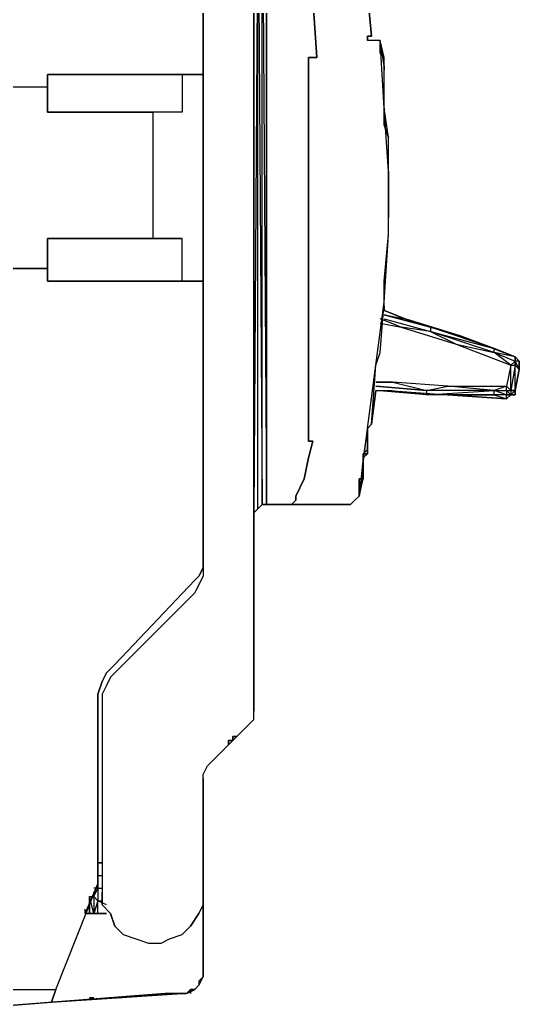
# Model space of a CAD drawing. Header units: inches. Extents: x 0 to 81, y 0 to 130.
# Drawn here: x 41.4 to 80.9, y 0 to 77.9 of the extents above; entities that cross this region are included whole.
import ezdxf

# ---------------------------------------------------------------- set-up
doc = ezdxf.new("R2010")
doc.units = ezdxf.units.IN

# ---------------------------------------------------------------- blocks, each defined once
blk = doc.blocks.new('ezc100-2')
for p, q in [((-23608.979, 27669.083), (-23608.979, 27744.332)), ((-23608.979, 27744.332), (-23608.979, 27669.083)), ((-23604.988, 27657.754), (-23604.988, 27741.006)), ((-23604.988, 27657.754), (-23604.988, 27741.006)), ((-23604.988, 27725.021), (-23604.988, 27673.074)), ((-23604.988, 27725.021), (-23604.988, 27673.074)), ((-23604.988, 27725.021), (-23604.988, 27673.407)), ((-23604.988, 27673.407), (-23604.988, 27724.689)), ((-23604.655, 27724.356), (-23604.988, 27673.407)), ((-23604.655, 27724.356), (-23604.322, 27674.072)), ((-23604.655, 27673.74), (-23604.655, 27724.356)), ((-23604.322, 27724.356), (-23603.99, 27674.072)), ((-23604.322, 27674.072), (-23604.322, 27724.356)), ((-23603.99, 27674.072), (-23603.99, 27724.023)), ((-23603.99, 27724.023), (-23603.99, 27674.072)), ((-23600.331, 27714.045), (-23599.998, 27709.369)), ((-23599.998, 27709.369), (-23600.331, 27714.045)), ((-23595.674, 27711.051), (-23596.007, 27714.377)), ((-23596.007, 27714.377), (-23595.674, 27711.051)), ((-23596.007, 27710.719), (-23596.007, 27711.051)), ((-23596.007, 27711.051), (-23596.007, 27710.719)), ((-23595.674, 27711.051), (-23596.007, 27711.051)), ((-23596.007, 27711.051), (-23595.674, 27711.051)), ((-23596.007, 27710.719), (-23596.007, 27711.051)), ((-23596.007, 27710.719), (-23596.007, 27710.719)), ((-23595.009, 27710.719), (-23596.007, 27710.719)), ((-23595.009, 27710.719), (-23596.007, 27710.719)), ((-23594.677, 27705.377), (-23595.009, 27710.719)), ((-23594.677, 27709.369), (-23595.009, 27710.719)), ((-23595.009, 27710.719), (-23595.009, 27709.701)), ((-23594.677, 27708.703), (-23595.009, 27710.719)), ((-23594.677, 27709.369), (-23595.009, 27710.719)), ((-23595.009, 27710.719), (-23595.009, 27709.701)), ((-23595.009, 27709.701), (-23595.009, 27710.719)), ((-23595.009, 27710.719), (-23595.009, 27709.701)), ((-23595.009, 27709.701), (-23595.009, 27710.719)), ((-23595.009, 27710.719), (-23595.009, 27709.701)), ((-23595.009, 27709.701), (-23595.009, 27710.719)), ((-23595.009, 27710.719), (-23595.009, 27709.701)), ((-23595.009, 27709.701), (-23595.009, 27710.719)), ((-23595.009, 27710.719), (-23595.009, 27709.701)), ((-23595.009, 27709.701), (-23595.009, 27710.719)), ((-23595.009, 27710.719), (-23595.009, 27709.701)), ((-23595.009, 27709.701), (-23595.009, 27710.719)), ((-23595.009, 27710.719), (-23595.009, 27709.701)), ((-23599.998, 27709.369), (-23600.664, 27709.369)), ((-23600.664, 27709.369), (-23600.664, 27679.081)), ((-23600.664, 27679.081), (-23600.664, 27709.369)), ((-23600.664, 27709.369), (-23600.664, 27679.081)), ((-23600.664, 27679.081), (-23600.664, 27709.369)), ((-23600.664, 27709.369), (-23599.998, 27709.369)), ((-23594.677, 27709.369), (-23595.009, 27709.701)), ((-23595.009, 27709.701), (-23594.677, 27709.369)), ((-23594.677, 27708.703), (-23594.677, 27709.369)), ((-23594.677, 27708.371), (-23594.677, 27708.703)), ((-23594.677, 27707.04), (-23594.677, 27708.703)), ((-23594.677, 27705.71), (-23594.677, 27708.703)), ((-23594.677, 27708.703), (-23594.677, 27708.371)), ((-23594.677, 27705.377), (-23594.677, 27708.703)), ((-23621.286, 27707.04), (-23621.286, 27708.038)), ((-23621.286, 27708.038), (-23621.286, 27705.045)), ((-23621.286, 27705.045), (-23621.286, 27708.038)), ((-23608.979, 27708.038), (-23621.286, 27708.038)), ((-23621.286, 27708.038), (-23608.979, 27708.038)), ((-23621.286, 27707.04), (-23621.286, 27708.038)), ((-23610.642, 27708.038), (-23610.642, 27705.045)), ((-23594.677, 27707.04), (-23594.677, 27708.371)), ((-23624.945, 27707.04), (-23621.286, 27707.04)), ((-23624.945, 27707.04), (-23621.286, 27707.04)), ((-23621.286, 27705.045), (-23621.286, 27707.04)), ((-23621.286, 27707.04), (-23621.286, 27707.04)), ((-23621.286, 27707.04), (-23621.286, 27705.045)), ((-23594.677, 27705.71), (-23594.677, 27707.04)), ((-23594.677, 27705.377), (-23594.677, 27705.71)), ((-23594.344, 27700.388), (-23594.677, 27705.377)), ((-23594.677, 27704.047), (-23594.677, 27705.377)), ((-23594.677, 27705.377), (-23594.677, 27704.047)), ((-23594.344, 27703.049), (-23594.677, 27705.377)), ((-23612.97, 27705.045), (-23621.286, 27705.045)), ((-23621.286, 27705.045), (-23612.97, 27705.045)), ((-23610.642, 27705.045), (-23612.97, 27705.045)), ((-23610.642, 27705.045), (-23612.97, 27705.045)), ((-23612.97, 27705.045), (-23612.97, 27695.066)), ((-23594.344, 27703.049), (-23594.677, 27704.047)), ((-23594.677, 27704.047), (-23594.344, 27703.049)), ((-23594.344, 27700.388), (-23594.344, 27703.049)), ((-23594.344, 27695.399), (-23594.344, 27700.388)), ((-23594.344, 27697.394), (-23594.344, 27700.388)), ((-23594.344, 27700.388), (-23594.344, 27699.723)), ((-23594.344, 27699.723), (-23594.344, 27700.388)), ((-23594.344, 27700.055), (-23594.344, 27699.723)), ((-23594.344, 27699.723), (-23594.344, 27698.725)), ((-23594.344, 27697.394), (-23594.344, 27699.723)), ((-23594.344, 27697.727), (-23594.344, 27698.725)), ((-23594.344, 27698.725), (-23594.344, 27697.394)), ((-23594.344, 27697.394), (-23594.344, 27698.725)), ((-23594.344, 27698.725), (-23594.344, 27697.727)), ((-23594.344, 27697.394), (-23594.344, 27697.727)), ((-23594.344, 27697.727), (-23594.344, 27696.729)), ((-23594.344, 27697.394), (-23594.344, 27697.727)), ((-23594.344, 27697.727), (-23594.344, 27697.727)), ((-23594.344, 27697.727), (-23594.344, 27696.729)), ((-23594.344, 27696.729), (-23594.344, 27697.394)), ((-23594.344, 27696.729), (-23594.344, 27697.394)), ((-23594.344, 27695.399), (-23594.344, 27697.394)), ((-23594.344, 27695.399), (-23594.344, 27696.729)), ((-23594.677, 27690.057), (-23594.344, 27695.399)), ((-23594.677, 27691.72), (-23594.344, 27695.399)), ((-23612.97, 27695.066), (-23621.286, 27695.066)), ((-23621.286, 27695.066), (-23621.286, 27692.718)), ((-23621.286, 27691.72), (-23621.286, 27695.066)), ((-23621.286, 27695.066), (-23621.286, 27691.72)), ((-23621.286, 27692.718), (-23621.286, 27695.066)), ((-23621.286, 27695.066), (-23612.97, 27695.066)), ((-23610.642, 27695.066), (-23612.97, 27695.066)), ((-23612.97, 27695.066), (-23610.642, 27695.066)), ((-23610.642, 27691.72), (-23610.642, 27695.066)), ((-23621.286, 27692.718), (-23624.945, 27692.718)), ((-23624.945, 27692.718), (-23621.286, 27692.718)), ((-23621.286, 27692.718), (-23621.286, 27691.72)), ((-23621.286, 27691.72), (-23621.286, 27692.718)), ((-23621.286, 27691.72), (-23608.979, 27691.72)), ((-23608.979, 27691.72), (-23621.286, 27691.72)), ((-23594.677, 27690.057), (-23594.677, 27691.72)), ((-23595.342, 27685.068), (-23594.677, 27690.057)), ((-23595.009, 27686.066), (-23594.677, 27690.057)), ((-23594.677, 27689.392), (-23594.677, 27690.057)), ((-23594.677, 27689.725), (-23594.677, 27689.392)), ((-23594.677, 27689.392), (-23593.013, 27688.727)), ((-23593.013, 27688.727), (-23594.677, 27689.392)), ((-23591.018, 27688.062), (-23594.677, 27689.059)), ((-23594.677, 27689.059), (-23591.018, 27688.062)), ((-23594.677, 27689.059), (-23593.013, 27688.727)), ((-23593.346, 27688.062), (-23595.009, 27688.727)), ((-23595.009, 27688.394), (-23593.346, 27688.062)), ((-23594.677, 27688.727), (-23591.018, 27687.729)), ((-23588.67, 27687.396), (-23593.013, 27688.727)), ((-23593.013, 27688.727), (-23591.018, 27688.062)), ((-23588.67, 27687.396), (-23593.013, 27688.727)), ((-23593.346, 27688.062), (-23589.002, 27686.731)), ((-23591.018, 27687.729), (-23593.346, 27688.062)), ((-23591.018, 27688.062), (-23591.018, 27687.729)), ((-23586.009, 27686.399), (-23591.018, 27688.062)), ((-23591.018, 27688.062), (-23588.67, 27687.396)), ((-23591.018, 27688.062), (-23591.018, 27688.062)), ((-23591.018, 27687.729), (-23589.002, 27686.731)), ((-23586.009, 27686.066), (-23591.018, 27687.729)), ((-23591.018, 27687.729), (-23586.009, 27686.399)), ((-23589.002, 27686.731), (-23584.678, 27685.068)), ((-23589.002, 27686.731), (-23586.009, 27686.066)), ((-23584.346, 27685.733), (-23588.67, 27687.396)), ((-23586.009, 27686.399), (-23588.67, 27687.396)), ((-23588.67, 27687.396), (-23584.346, 27685.733)), ((-23595.342, 27685.068), (-23595.009, 27686.066)), ((-23586.009, 27686.066), (-23586.009, 27686.399)), ((-23584.346, 27685.733), (-23586.009, 27686.399)), ((-23586.009, 27686.399), (-23584.346, 27685.733)), ((-23584.678, 27685.068), (-23586.009, 27686.066)), ((-23584.346, 27685.733), (-23586.009, 27686.066)), ((-23586.009, 27686.066), (-23584.346, 27685.401)), ((-23584.346, 27685.401), (-23584.678, 27685.068)), ((-23584.346, 27685.733), (-23584.013, 27685.401)), ((-23584.013, 27685.401), (-23584.346, 27685.733)), ((-23584.013, 27685.401), (-23584.346, 27685.733)), ((-23584.346, 27685.733), (-23584.013, 27685.401)), ((-23584.346, 27685.401), (-23584.346, 27685.733)), ((-23584.346, 27685.733), (-23584.346, 27685.401)), ((-23584.346, 27685.401), (-23584.346, 27685.733)), ((-23584.346, 27685.401), (-23584.346, 27685.733)), ((-23584.346, 27685.401), (-23584.013, 27684.735)), ((-23584.013, 27685.401), (-23584.346, 27685.401)), ((-23584.346, 27685.401), (-23584.346, 27685.068)), ((-23584.346, 27685.068), (-23584.346, 27685.401)), ((-23584.013, 27685.068), (-23584.013, 27685.401)), ((-23584.013, 27685.068), (-23584.013, 27685.401)), ((-23584.013, 27685.401), (-23584.013, 27685.068)), ((-23584.013, 27684.735), (-23584.013, 27685.401)), ((-23596.007, 27680.079), (-23595.342, 27685.068)), ((-23595.674, 27680.411), (-23595.342, 27685.068)), ((-23584.678, 27685.068), (-23585.011, 27683.405)), ((-23584.678, 27685.068), (-23584.346, 27685.068)), ((-23584.346, 27685.068), (-23584.678, 27683.072)), ((-23584.678, 27683.072), (-23584.678, 27685.068)), ((-23584.346, 27683.072), (-23584.346, 27685.068)), ((-23584.346, 27685.068), (-23584.013, 27684.735)), ((-23584.013, 27684.735), (-23584.346, 27683.072)), ((-23584.346, 27683.072), (-23584.013, 27684.735)), ((-23584.013, 27684.735), (-23584.346, 27683.072)), ((-23584.346, 27683.072), (-23584.013, 27684.735)), ((-23584.013, 27685.068), (-23584.013, 27684.735)), ((-23584.013, 27684.735), (-23584.013, 27685.068)), ((-23584.013, 27684.735), (-23584.013, 27685.068)), ((-23595.342, 27683.738), (-23594.011, 27683.738)), ((-23594.011, 27683.738), (-23595.342, 27683.738)), ((-23589.668, 27683.405), (-23594.011, 27683.738)), ((-23594.011, 27683.738), (-23591.35, 27683.072)), ((-23595.674, 27680.411), (-23595.342, 27683.072)), ((-23595.342, 27683.072), (-23595.674, 27680.411)), ((-23591.35, 27683.072), (-23595.342, 27683.405)), ((-23595.342, 27683.405), (-23591.35, 27683.072)), ((-23591.35, 27682.74), (-23595.342, 27683.072)), ((-23595.342, 27683.072), (-23594.344, 27683.072)), ((-23595.342, 27683.072), (-23594.344, 27683.072)), ((-23591.35, 27682.74), (-23594.344, 27683.072)), ((-23594.344, 27683.072), (-23589.668, 27682.74)), ((-23594.344, 27683.072), (-23589.668, 27682.74)), ((-23591.35, 27683.072), (-23589.668, 27683.405)), ((-23591.35, 27682.74), (-23586.009, 27683.072)), ((-23586.009, 27683.072), (-23591.35, 27683.072)), ((-23591.35, 27683.072), (-23591.35, 27682.74)), ((-23586.009, 27682.74), (-23591.35, 27682.74)), ((-23589.668, 27682.74), (-23591.35, 27682.74)), ((-23586.009, 27683.072), (-23589.668, 27683.405)), ((-23589.668, 27683.405), (-23585.011, 27683.405)), ((-23585.011, 27682.407), (-23589.668, 27682.74)), ((-23589.668, 27682.74), (-23586.009, 27682.74)), ((-23589.668, 27682.74), (-23585.011, 27682.407)), ((-23585.011, 27683.405), (-23586.009, 27683.072)), ((-23585.011, 27682.74), (-23586.009, 27683.072)), ((-23586.009, 27683.072), (-23585.011, 27683.072)), ((-23586.009, 27682.74), (-23586.009, 27683.072)), ((-23585.011, 27682.74), (-23586.009, 27682.74)), ((-23586.009, 27682.74), (-23585.011, 27682.407)), ((-23585.011, 27683.405), (-23584.678, 27683.072)), ((-23585.011, 27683.072), (-23585.011, 27683.405)), ((-23585.011, 27683.072), (-23584.678, 27683.072)), ((-23584.678, 27682.74), (-23585.011, 27683.072)), ((-23585.011, 27683.072), (-23585.011, 27682.74)), ((-23584.678, 27682.74), (-23585.011, 27682.407)), ((-23585.011, 27682.407), (-23584.678, 27682.74)), ((-23584.678, 27682.74), (-23585.011, 27682.74)), ((-23585.011, 27682.74), (-23584.678, 27682.74)), ((-23585.011, 27682.407), (-23584.678, 27682.74)), ((-23585.011, 27682.407), (-23585.011, 27682.74)), ((-23584.678, 27683.072), (-23584.346, 27683.072)), ((-23584.346, 27683.072), (-23584.678, 27682.74)), ((-23584.346, 27683.072), (-23584.678, 27683.072)), ((-23584.678, 27683.072), (-23584.678, 27682.74)), ((-23584.678, 27682.74), (-23584.346, 27682.74)), ((-23584.346, 27682.74), (-23584.678, 27682.74)), ((-23584.678, 27682.74), (-23584.346, 27682.74)), ((-23584.346, 27682.74), (-23584.678, 27682.74)), ((-23584.678, 27682.74), (-23584.346, 27682.74)), ((-23584.346, 27682.74), (-23584.346, 27683.072)), ((-23584.346, 27683.072), (-23584.346, 27682.74)), ((-23584.346, 27682.74), (-23584.346, 27683.072)), ((-23596.007, 27680.079), (-23595.674, 27680.411)), ((-23595.674, 27680.411), (-23596.007, 27680.079)), ((-23596.672, 27674.737), (-23596.007, 27680.079)), ((-23596.007, 27680.079), (-23596.34, 27677.751)), ((-23596.007, 27678.083), (-23596.007, 27680.079)), ((-23596.007, 27679.746), (-23596.007, 27680.079)), ((-23596.007, 27680.079), (-23596.007, 27679.746)), ((-23596.007, 27679.414), (-23596.007, 27680.079)), ((-23596.007, 27680.079), (-23596.007, 27679.414)), ((-23596.007, 27679.746), (-23596.007, 27680.079)), ((-23596.007, 27680.079), (-23596.007, 27679.746)), ((-23596.007, 27679.746), (-23596.007, 27680.079)), ((-23596.007, 27680.079), (-23596.007, 27679.746)), ((-23596.007, 27679.414), (-23596.007, 27680.079)), ((-23596.007, 27680.079), (-23596.007, 27679.414)), ((-23596.007, 27679.746), (-23596.007, 27680.079)), ((-23596.007, 27680.079), (-23596.007, 27679.746)), ((-23596.007, 27680.079), (-23596.007, 27679.746)), ((-23596.007, 27679.746), (-23596.007, 27680.079)), ((-23596.007, 27678.083), (-23596.007, 27680.079)), ((-23596.007, 27679.746), (-23596.007, 27679.414)), ((-23596.007, 27679.414), (-23596.007, 27679.746)), ((-23596.007, 27679.746), (-23596.007, 27679.746)), ((-23596.007, 27679.746), (-23596.007, 27679.414)), ((-23596.007, 27679.414), (-23596.007, 27679.746)), ((-23596.007, 27679.414), (-23596.007, 27679.746)), ((-23596.007, 27679.746), (-23596.007, 27679.414)), ((-23600.664, 27679.081), (-23600.331, 27679.081)), ((-23600.331, 27679.081), (-23600.664, 27677.751)), ((-23600.664, 27677.751), (-23600.331, 27679.081)), ((-23600.331, 27679.081), (-23600.664, 27679.081)), ((-23596.007, 27679.414), (-23596.007, 27679.414)), ((-23596.007, 27679.414), (-23596.007, 27678.748)), ((-23596.007, 27678.748), (-23596.007, 27679.414)), ((-23596.007, 27679.414), (-23596.007, 27679.414)), ((-23596.007, 27679.414), (-23596.007, 27678.083)), ((-23596.007, 27678.748), (-23596.007, 27679.414)), ((-23596.007, 27678.748), (-23596.007, 27679.414)), ((-23596.007, 27679.414), (-23596.007, 27678.748)), ((-23596.007, 27678.748), (-23596.007, 27679.414)), ((-23596.007, 27679.414), (-23596.007, 27678.748)), ((-23596.007, 27678.748), (-23596.007, 27679.414)), ((-23596.007, 27679.414), (-23596.007, 27678.748)), ((-23596.007, 27679.414), (-23596.007, 27678.748)), ((-23596.007, 27678.083), (-23596.007, 27679.414)), ((-23596.34, 27678.083), (-23596.007, 27678.416)), ((-23596.007, 27678.416), (-23596.34, 27678.083)), ((-23596.34, 27677.751), (-23596.34, 27678.083)), ((-23596.34, 27678.083), (-23596.34, 27677.751)), ((-23596.34, 27677.751), (-23596.34, 27678.083)), ((-23596.34, 27678.083), (-23596.34, 27677.751)), ((-23596.34, 27677.751), (-23596.34, 27678.083)), ((-23596.34, 27678.083), (-23596.34, 27677.751)), ((-23596.34, 27677.751), (-23596.007, 27678.083)), ((-23596.007, 27678.083), (-23596.34, 27678.083)), ((-23596.34, 27678.083), (-23596.007, 27678.083)), ((-23596.007, 27678.083), (-23596.34, 27678.083)), ((-23596.34, 27678.083), (-23596.007, 27678.083)), ((-23596.007, 27678.083), (-23596.34, 27678.083)), ((-23596.34, 27678.083), (-23596.007, 27678.083)), ((-23596.007, 27678.748), (-23596.007, 27678.416)), ((-23596.007, 27678.083), (-23596.007, 27678.748)), ((-23596.007, 27678.083), (-23596.007, 27678.748)), ((-23596.007, 27678.748), (-23596.007, 27678.416)), ((-23596.007, 27678.083), (-23596.007, 27678.748)), ((-23596.007, 27678.748), (-23596.007, 27678.083)), ((-23596.007, 27678.083), (-23596.007, 27678.748)), ((-23596.007, 27678.748), (-23596.007, 27678.083)), ((-23596.007, 27678.083), (-23596.007, 27678.748)), ((-23596.007, 27678.748), (-23596.007, 27678.083)), ((-23596.007, 27678.083), (-23596.007, 27678.748)), ((-23596.007, 27678.748), (-23596.007, 27678.083)), ((-23596.007, 27678.083), (-23596.007, 27678.748)), ((-23596.007, 27678.748), (-23596.007, 27678.083)), ((-23596.007, 27678.083), (-23596.007, 27678.748)), ((-23596.007, 27678.748), (-23596.007, 27678.083)), ((-23596.007, 27678.083), (-23596.007, 27678.748)), ((-23596.007, 27678.748), (-23596.007, 27678.083)), ((-23596.007, 27678.083), (-23596.007, 27678.748)), ((-23596.007, 27678.748), (-23596.007, 27678.083)), ((-23596.007, 27678.083), (-23596.007, 27678.748)), ((-23596.007, 27678.748), (-23596.007, 27678.083)), ((-23596.007, 27678.083), (-23596.007, 27678.748)), ((-23596.007, 27678.748), (-23596.007, 27678.748)), ((-23596.007, 27678.748), (-23596.007, 27678.083)), ((-23596.007, 27678.416), (-23596.007, 27678.083)), ((-23596.007, 27678.083), (-23596.007, 27678.416)), ((-23596.007, 27678.416), (-23596.007, 27678.083)), ((-23596.007, 27678.083), (-23596.007, 27678.416)), ((-23596.007, 27678.416), (-23596.007, 27678.083)), ((-23596.007, 27678.416), (-23596.007, 27678.083)), ((-23596.007, 27678.416), (-23596.007, 27678.083)), ((-23596.007, 27678.083), (-23596.007, 27678.416)), ((-23596.007, 27678.416), (-23596.007, 27678.416)), ((-23596.007, 27678.416), (-23596.007, 27678.083)), ((-23596.007, 27678.083), (-23596.007, 27678.416)), ((-23596.007, 27678.416), (-23596.007, 27678.416)), ((-23596.007, 27678.416), (-23596.007, 27678.083)), ((-23596.007, 27678.083), (-23596.007, 27678.416)), ((-23596.007, 27678.416), (-23596.007, 27678.416)), ((-23596.007, 27678.416), (-23596.007, 27678.083)), ((-23596.007, 27678.083), (-23596.007, 27678.416)), ((-23596.007, 27678.416), (-23596.007, 27678.416)), ((-23596.007, 27678.416), (-23596.007, 27678.083)), ((-23596.007, 27678.083), (-23596.007, 27678.416)), ((-23596.007, 27678.416), (-23596.007, 27678.416)), ((-23596.007, 27678.083), (-23596.007, 27678.416)), ((-23596.007, 27678.416), (-23596.007, 27678.083)), ((-23596.007, 27678.083), (-23596.007, 27678.083)), ((-23596.007, 27678.083), (-23596.007, 27678.083)), ((-23600.664, 27677.751), (-23600.996, 27676.087)), ((-23600.996, 27676.087), (-23600.664, 27677.751)), ((-23596.34, 27677.751), (-23596.672, 27674.737)), ((-23596.34, 27677.751), (-23596.34, 27677.418)), ((-23596.34, 27677.418), (-23596.34, 27677.751)), ((-23596.34, 27677.418), (-23596.34, 27677.751)), ((-23596.34, 27677.751), (-23596.34, 27677.418)), ((-23596.34, 27677.418), (-23596.34, 27677.751)), ((-23596.34, 27677.751), (-23596.34, 27677.418)), ((-23596.34, 27677.418), (-23596.34, 27677.751)), ((-23596.34, 27677.751), (-23596.34, 27677.418)), ((-23596.34, 27677.418), (-23596.34, 27677.751)), ((-23596.34, 27677.751), (-23596.34, 27677.751)), ((-23596.34, 27677.418), (-23596.34, 27677.751)), ((-23596.34, 27677.418), (-23596.34, 27677.751)), ((-23596.34, 27677.751), (-23596.34, 27677.418)), ((-23596.34, 27677.418), (-23596.34, 27677.751)), ((-23596.34, 27677.751), (-23596.34, 27677.418)), ((-23596.34, 27677.751), (-23596.34, 27677.085)), ((-23596.34, 27677.418), (-23596.34, 27677.751)), ((-23596.34, 27677.418), (-23596.34, 27677.085)), ((-23596.34, 27677.085), (-23596.34, 27677.418)), ((-23596.34, 27677.418), (-23596.34, 27677.418)), ((-23596.34, 27677.085), (-23596.34, 27677.418)), ((-23596.34, 27677.418), (-23596.34, 27677.085)), ((-23596.34, 27676.087), (-23596.34, 27677.418)), ((-23596.672, 27674.737), (-23596.34, 27677.085)), ((-23596.34, 27676.753), (-23596.34, 27677.085)), ((-23596.34, 27677.085), (-23596.34, 27677.085)), ((-23596.34, 27677.085), (-23596.34, 27676.753)), ((-23596.34, 27676.753), (-23596.34, 27677.085)), ((-23596.34, 27677.085), (-23596.34, 27676.753)), ((-23596.34, 27676.753), (-23596.34, 27677.085)), ((-23596.34, 27677.085), (-23596.34, 27676.753)), ((-23596.34, 27676.753), (-23596.34, 27677.085)), ((-23596.34, 27677.085), (-23596.34, 27676.753)), ((-23596.34, 27676.753), (-23596.34, 27677.085)), ((-23596.34, 27677.085), (-23596.34, 27676.753)), ((-23596.34, 27676.753), (-23596.34, 27677.085)), ((-23596.34, 27677.085), (-23596.34, 27676.753)), ((-23596.34, 27676.753), (-23596.34, 27677.085)), ((-23596.34, 27677.085), (-23596.34, 27676.753)), ((-23596.34, 27676.753), (-23596.34, 27677.085)), ((-23596.34, 27677.085), (-23596.34, 27676.753)), ((-23596.34, 27676.753), (-23596.34, 27677.085)), ((-23596.34, 27677.085), (-23596.34, 27676.753)), ((-23596.34, 27676.753), (-23596.34, 27677.085)), ((-23596.34, 27677.085), (-23596.34, 27676.753)), ((-23596.34, 27676.753), (-23596.34, 27677.085)), ((-23596.34, 27677.085), (-23596.34, 27676.753)), ((-23596.34, 27676.753), (-23596.34, 27677.085)), ((-23596.34, 27677.085), (-23596.34, 27676.753)), ((-23596.34, 27676.753), (-23596.34, 27677.085)), ((-23596.34, 27677.085), (-23596.34, 27676.753)), ((-23596.34, 27676.753), (-23596.34, 27677.085)), ((-23596.34, 27677.085), (-23596.34, 27676.753)), ((-23596.34, 27676.753), (-23596.34, 27677.085)), ((-23596.34, 27677.085), (-23596.34, 27676.42)), ((-23596.34, 27677.085), (-23596.34, 27676.42)), ((-23596.34, 27676.42), (-23596.34, 27676.753)), ((-23596.34, 27676.753), (-23596.34, 27676.42)), ((-23596.34, 27676.42), (-23596.34, 27676.753)), ((-23596.34, 27676.42), (-23596.34, 27676.753)), ((-23596.34, 27676.753), (-23596.34, 27676.42)), ((-23596.34, 27676.42), (-23596.34, 27676.753)), ((-23596.34, 27676.753), (-23596.34, 27676.42)), ((-23596.34, 27676.42), (-23596.34, 27676.753)), ((-23596.34, 27676.753), (-23596.34, 27676.42)), ((-23596.34, 27676.42), (-23596.34, 27676.753)), ((-23596.34, 27676.753), (-23596.34, 27676.42)), ((-23596.34, 27676.42), (-23596.34, 27676.753)), ((-23596.34, 27676.753), (-23596.34, 27676.087)), ((-23600.996, 27676.087), (-23601.661, 27674.737)), ((-23601.661, 27674.737), (-23600.996, 27676.087)), ((-23596.34, 27676.42), (-23596.672, 27674.737)), ((-23596.672, 27674.737), (-23596.34, 27676.42)), ((-23596.34, 27676.42), (-23596.672, 27674.737)), ((-23596.672, 27676.087), (-23596.34, 27676.087)), ((-23596.672, 27676.087), (-23596.672, 27675.735)), ((-23596.672, 27675.735), (-23596.672, 27676.087)), ((-23596.672, 27675.735), (-23596.672, 27676.087)), ((-23596.672, 27676.087), (-23596.672, 27675.735)), ((-23596.672, 27674.737), (-23596.672, 27676.087)), ((-23596.672, 27676.087), (-23596.34, 27676.087)), ((-23596.34, 27676.087), (-23596.672, 27676.087)), ((-23596.34, 27676.087), (-23596.672, 27676.087)), ((-23596.672, 27676.087), (-23596.34, 27676.087)), ((-23596.34, 27676.087), (-23596.672, 27676.087)), ((-23596.672, 27676.087), (-23596.34, 27676.087)), ((-23596.34, 27676.087), (-23596.672, 27676.087)), ((-23596.672, 27676.087), (-23596.672, 27676.087)), ((-23596.672, 27676.087), (-23596.672, 27675.735)), ((-23596.672, 27675.735), (-23596.672, 27676.087)), ((-23596.672, 27676.087), (-23596.672, 27675.735)), ((-23596.672, 27675.735), (-23596.672, 27676.087)), ((-23596.672, 27676.087), (-23596.672, 27676.087)), ((-23596.34, 27676.087), (-23596.672, 27676.087)), ((-23596.672, 27676.087), (-23596.34, 27676.087)), ((-23596.34, 27676.087), (-23596.672, 27675.735)), ((-23596.672, 27675.735), (-23596.672, 27676.087)), ((-23596.672, 27676.087), (-23596.672, 27675.735)), ((-23596.672, 27675.735), (-23596.672, 27676.087)), ((-23596.672, 27674.737), (-23596.34, 27676.087)), ((-23596.672, 27674.737), (-23596.34, 27676.087)), ((-23596.672, 27675.735), (-23596.672, 27675.403)), ((-23596.672, 27675.403), (-23596.672, 27675.735)), ((-23596.672, 27675.735), (-23596.672, 27674.737)), ((-23596.672, 27674.737), (-23596.672, 27675.735)), ((-23596.672, 27675.735), (-23596.672, 27675.403)), ((-23596.672, 27675.403), (-23596.672, 27675.735)), ((-23596.34, 27676.087), (-23596.34, 27676.42)), ((-23596.34, 27676.42), (-23596.34, 27676.087)), ((-23596.34, 27676.087), (-23596.34, 27676.42)), ((-23596.34, 27676.42), (-23596.34, 27676.087)), ((-23596.34, 27676.087), (-23596.34, 27676.42)), ((-23596.34, 27676.42), (-23596.34, 27676.087)), ((-23596.672, 27674.737), (-23596.672, 27675.403)), ((-23596.672, 27675.403), (-23596.672, 27674.737)), ((-23596.672, 27674.737), (-23596.672, 27675.403)), ((-23596.672, 27675.403), (-23596.672, 27674.737)), ((-23596.672, 27674.737), (-23596.672, 27675.403)), ((-23596.672, 27675.403), (-23596.672, 27674.737)), ((-23601.661, 27674.405), (-23601.994, 27674.072)), ((-23601.994, 27674.072), (-23601.661, 27674.405)), ((-23601.661, 27674.737), (-23601.661, 27674.405)), ((-23601.661, 27674.405), (-23601.661, 27674.737)), ((-23597.337, 27674.072), (-23597.005, 27674.405)), ((-23597.005, 27674.405), (-23597.337, 27674.072)), ((-23597.005, 27674.405), (-23596.672, 27674.737)), ((-23597.005, 27674.405), (-23596.672, 27674.737)), ((-23596.672, 27674.737), (-23597.005, 27674.405)), ((-23604.988, 27673.407), (-23604.655, 27673.74)), ((-23604.655, 27673.74), (-23604.988, 27673.407)), ((-23604.988, 27673.407), (-23604.988, 27673.407)), ((-23604.988, 27673.074), (-23604.988, 27673.407)), ((-23604.988, 27673.407), (-23604.988, 27673.074)), ((-23604.655, 27673.74), (-23604.322, 27674.072)), ((-23604.322, 27674.072), (-23604.655, 27673.74)), ((-23604.322, 27674.072), (-23603.99, 27674.072)), ((-23603.99, 27674.072), (-23604.322, 27674.072)), ((-23602.659, 27674.072), (-23603.99, 27674.072)), ((-23603.99, 27674.072), (-23602.659, 27674.072)), ((-23601.994, 27674.072), (-23602.659, 27674.072)), ((-23602.659, 27674.072), (-23597.67, 27674.072)), ((-23597.67, 27674.072), (-23602.659, 27674.072)), ((-23602.659, 27674.072), (-23601.994, 27674.072)), ((-23597.67, 27674.072), (-23597.337, 27674.072)), ((-23597.337, 27674.072), (-23597.67, 27674.072)), ((-23604.988, 27673.074), (-23604.988, 27657.754)), ((-23608.979, 27669.083), (-23608.979, 27669.748)), ((-23608.979, 27669.748), (-23608.979, 27669.083)), ((-23609.312, 27668.418), (-23608.979, 27669.083)), ((-23608.979, 27669.083), (-23609.312, 27668.418)), ((-23608.979, 27669.083), (-23608.979, 27668.418)), ((-23615.964, 27661.433), (-23609.644, 27668.085)), ((-23609.644, 27668.085), (-23615.964, 27661.433)), ((-23609.644, 27668.085), (-23609.312, 27668.418)), ((-23609.312, 27668.418), (-23609.644, 27668.085)), ((-23608.979, 27668.418), (-23609.312, 27667.752)), ((-23609.312, 27667.752), (-23609.644, 27667.087)), ((-23609.644, 27667.087), (-23615.631, 27661.1)), ((-23609.644, 27667.087), (-23615.631, 27661.1)), ((-23616.629, 27660.768), (-23615.964, 27661.433)), ((-23615.964, 27661.433), (-23616.629, 27660.768)), ((-23615.631, 27661.1), (-23616.297, 27660.435)), ((-23615.631, 27661.1), (-23616.297, 27660.435)), ((-23616.962, 27660.102), (-23616.629, 27660.768)), ((-23616.629, 27660.768), (-23616.962, 27660.102)), ((-23616.297, 27660.435), (-23616.629, 27659.77)), ((-23616.297, 27660.435), (-23616.629, 27659.77)), ((-23617.294, 27659.104), (-23616.962, 27660.102)), ((-23616.962, 27660.102), (-23617.294, 27659.104)), ((-23616.629, 27659.77), (-23616.962, 27659.104)), ((-23616.629, 27659.77), (-23616.962, 27659.104)), ((-23617.294, 27658.42), (-23617.294, 27659.104)), ((-23617.294, 27659.104), (-23617.294, 27658.42)), ((-23616.962, 27659.104), (-23616.962, 27658.087)), ((-23616.962, 27659.104), (-23616.962, 27658.087)), ((-23617.294, 27644.117), (-23617.294, 27658.42)), ((-23617.294, 27658.42), (-23617.294, 27645.78)), ((-23617.294, 27644.117), (-23617.294, 27658.42)), ((-23617.294, 27658.42), (-23617.294, 27645.78)), ((-23616.962, 27658.087), (-23616.962, 27643.452)), ((-23616.962, 27658.087), (-23616.962, 27643.452)), ((-23605.32, 27656.757), (-23604.988, 27657.089)), ((-23605.32, 27656.757), (-23604.988, 27657.089)), ((-23604.988, 27657.422), (-23604.988, 27657.754)), ((-23604.988, 27657.422), (-23604.988, 27657.754)), ((-23604.988, 27657.089), (-23604.988, 27657.422)), ((-23604.988, 27657.089), (-23604.988, 27657.422)), ((-23608.314, 27653.763), (-23605.32, 27656.757)), ((-23608.314, 27653.763), (-23605.32, 27656.757)), ((-23606.318, 27655.759), (-23606.651, 27655.759)), ((-23606.651, 27655.759), (-23606.651, 27655.426)), ((-23606.651, 27655.426), (-23606.651, 27655.759)), ((-23606.651, 27655.759), (-23606.318, 27655.759)), ((-23607.316, 27654.761), (-23607.649, 27654.428)), ((-23607.649, 27654.428), (-23607.316, 27654.761)), ((-23606.983, 27655.093), (-23607.316, 27654.761)), ((-23607.316, 27654.761), (-23606.983, 27655.093)), ((-23606.651, 27655.426), (-23606.983, 27655.426)), ((-23606.983, 27655.426), (-23606.983, 27655.093)), ((-23606.983, 27655.093), (-23606.983, 27655.426)), ((-23606.983, 27655.426), (-23606.651, 27655.426)), ((-23608.314, 27653.763), (-23607.981, 27654.096)), ((-23607.981, 27654.096), (-23608.314, 27653.763)), ((-23607.649, 27654.428), (-23607.981, 27654.096)), ((-23607.981, 27654.096), (-23607.649, 27654.428)), ((-23608.979, 27652.765), (-23608.646, 27653.43)), ((-23608.979, 27652.765), (-23608.646, 27653.43)), ((-23608.646, 27653.43), (-23608.314, 27653.763)), ((-23608.646, 27653.43), (-23608.314, 27653.763)), ((-23608.979, 27652.433), (-23608.979, 27652.765)), ((-23608.979, 27652.433), (-23608.979, 27652.765)), ((-23608.979, 27643.452), (-23608.979, 27652.433)), ((-23608.979, 27652.433), (-23608.979, 27647.443)), ((-23608.979, 27647.443), (-23608.979, 27652.433)), ((-23608.979, 27652.433), (-23608.979, 27643.452)), ((-23608.979, 27643.452), (-23608.979, 27652.433)), ((-23608.979, 27647.443), (-23608.979, 27643.452)), ((-23608.979, 27643.452), (-23608.979, 27647.443)), ((-23617.294, 27645.78), (-23616.962, 27645.78)), ((-23616.962, 27645.78), (-23617.294, 27645.78)), ((-23617.294, 27645.78), (-23617.294, 27644.117)), ((-23617.294, 27644.782), (-23616.962, 27644.782)), ((-23620.621, 27635.782), (-23617.294, 27644.117)), ((-23620.621, 27635.782), (-23617.294, 27644.117)), ((-23618.292, 27641.789), (-23617.294, 27644.117)), ((-23617.294, 27644.117), (-23618.292, 27641.789)), ((-23617.294, 27644.117), (-23617.294, 27643.785)), ((-23617.96, 27643.119), (-23617.627, 27643.119)), ((-23617.627, 27641.789), (-23617.96, 27643.119)), ((-23617.96, 27643.119), (-23617.96, 27643.119)), ((-23617.96, 27643.119), (-23617.96, 27642.787)), ((-23617.96, 27641.789), (-23617.96, 27643.119)), ((-23617.294, 27643.785), (-23617.627, 27643.785)), ((-23617.627, 27643.119), (-23617.294, 27643.785)), ((-23617.627, 27643.119), (-23617.627, 27643.452)), ((-23617.294, 27642.787), (-23617.627, 27643.119)), ((-23617.627, 27643.119), (-23617.627, 27641.789)), ((-23617.294, 27643.785), (-23617.294, 27642.787)), ((-23617.294, 27643.785), (-23616.962, 27643.785)), ((-23616.962, 27643.452), (-23616.962, 27642.454)), ((-23616.962, 27642.454), (-23616.962, 27643.452)), ((-23616.962, 27643.452), (-23616.962, 27642.454)), ((-23616.962, 27642.454), (-23616.962, 27643.452)), ((-23616.962, 27643.452), (-23616.962, 27642.454)), ((-23616.962, 27643.452), (-23616.962, 27642.454)), ((-23608.979, 27642.454), (-23608.979, 27643.452)), ((-23608.979, 27643.452), (-23608.979, 27642.454)), ((-23608.979, 27642.454), (-23608.979, 27643.452)), ((-23608.979, 27643.452), (-23608.979, 27642.454)), ((-23608.979, 27642.454), (-23608.979, 27643.452)), ((-23608.979, 27642.454), (-23608.979, 27643.452)), ((-23608.979, 27643.452), (-23608.979, 27637.445)), ((-23608.979, 27637.445), (-23608.979, 27643.452)), ((-23617.96, 27642.787), (-23617.96, 27641.789)), ((-23617.96, 27642.787), (-23617.96, 27641.789)), ((-23617.96, 27641.789), (-23617.96, 27642.787)), ((-23617.96, 27642.787), (-23617.96, 27641.789)), ((-23617.96, 27641.789), (-23617.96, 27642.454)), ((-23617.294, 27642.787), (-23617.627, 27641.789)), ((-23616.629, 27642.454), (-23617.294, 27642.787)), ((-23617.294, 27642.787), (-23616.962, 27642.787)), ((-23617.294, 27641.789), (-23617.294, 27642.787)), ((-23616.962, 27642.454), (-23616.297, 27641.789)), ((-23616.297, 27641.789), (-23616.962, 27642.454)), ((-23616.962, 27642.454), (-23616.297, 27641.789)), ((-23616.297, 27641.789), (-23616.962, 27642.454)), ((-23616.962, 27642.454), (-23616.962, 27642.454)), ((-23616.962, 27642.454), (-23616.297, 27641.789)), ((-23616.962, 27642.454), (-23616.297, 27641.789)), ((-23609.312, 27641.789), (-23608.979, 27642.454)), ((-23608.979, 27642.454), (-23609.312, 27641.789)), ((-23609.312, 27641.789), (-23608.979, 27642.454)), ((-23608.979, 27642.454), (-23609.312, 27641.789)), ((-23609.312, 27641.789), (-23608.979, 27642.454)), ((-23609.312, 27641.789), (-23608.979, 27642.454)), ((-23608.979, 27642.454), (-23608.979, 27642.454)), ((-23618.292, 27641.789), (-23618.292, 27642.121)), ((-23618.292, 27641.789), (-23616.629, 27641.789)), ((-23616.629, 27641.789), (-23618.292, 27641.789)), ((-23617.96, 27641.789), (-23617.96, 27641.789)), ((-23616.297, 27641.789), (-23615.964, 27640.771)), ((-23615.964, 27640.771), (-23616.297, 27641.789)), ((-23616.297, 27641.789), (-23615.964, 27640.771)), ((-23615.964, 27640.771), (-23616.297, 27641.789)), ((-23616.297, 27641.789), (-23616.297, 27641.789)), ((-23616.297, 27641.789), (-23615.964, 27640.771)), ((-23616.297, 27641.789), (-23615.964, 27640.771)), ((-23609.977, 27640.771), (-23609.312, 27641.789)), ((-23609.312, 27641.789), (-23609.977, 27640.771)), ((-23609.977, 27640.771), (-23609.312, 27641.789)), ((-23609.312, 27641.789), (-23609.977, 27640.771)), ((-23609.977, 27640.771), (-23609.312, 27641.789)), ((-23609.977, 27640.771), (-23609.312, 27641.789)), ((-23609.312, 27641.789), (-23609.312, 27641.789)), ((-23615.964, 27640.771), (-23615.299, 27640.106)), ((-23615.299, 27640.106), (-23615.964, 27640.771)), ((-23615.964, 27640.771), (-23615.299, 27640.106)), ((-23615.299, 27640.106), (-23615.964, 27640.771)), ((-23615.964, 27640.771), (-23615.964, 27640.771)), ((-23615.964, 27640.771), (-23615.299, 27640.106)), ((-23615.964, 27640.771), (-23615.299, 27640.106)), ((-23610.642, 27640.106), (-23609.977, 27640.771)), ((-23609.977, 27640.771), (-23610.642, 27640.106)), ((-23610.642, 27640.106), (-23609.977, 27640.771)), ((-23609.977, 27640.771), (-23610.642, 27640.106)), ((-23610.642, 27640.106), (-23609.977, 27640.771)), ((-23610.642, 27640.106), (-23609.977, 27640.771)), ((-23609.977, 27640.771), (-23609.977, 27640.771)), ((-23615.299, 27640.106), (-23614.301, 27639.774)), ((-23615.299, 27640.106), (-23614.301, 27639.774)), ((-23611.64, 27639.774), (-23610.642, 27640.106)), ((-23611.64, 27639.774), (-23610.642, 27640.106)), ((-23614.301, 27639.774), (-23613.303, 27639.441)), ((-23614.301, 27639.774), (-23613.303, 27639.441)), ((-23613.303, 27639.441), (-23612.305, 27639.441)), ((-23613.303, 27639.441), (-23612.305, 27639.441)), ((-23612.305, 27639.441), (-23611.64, 27639.774)), ((-23612.305, 27639.441), (-23611.64, 27639.774)), ((-23609.312, 27636.115), (-23608.979, 27636.78)), ((-23608.979, 27636.78), (-23609.312, 27636.447)), ((-23609.312, 27636.115), (-23608.979, 27636.78)), ((-23608.979, 27636.78), (-23608.979, 27637.445)), ((-23608.979, 27637.445), (-23608.979, 27636.78)), ((-23608.979, 27636.78), (-23608.979, 27637.445)), ((-23609.312, 27636.115), (-23609.644, 27635.782)), ((-23609.644, 27635.782), (-23609.312, 27636.115)), ((-23609.644, 27635.782), (-23609.312, 27636.115)), ((-23609.312, 27636.115), (-23609.644, 27635.782)), ((-23609.644, 27635.782), (-23609.312, 27636.115)), ((-23609.312, 27636.447), (-23609.312, 27636.115)), ((-23624.945, 27635.782), (-23620.621, 27635.782)), ((-23624.945, 27635.782), (-23620.621, 27635.782)), ((-23611.973, 27635.45), (-23624.945, 27634.452)), ((-23611.973, 27635.45), (-23624.945, 27634.452)), ((-23620.953, 27634.784), (-23620.621, 27635.782)), ((-23620.621, 27635.782), (-23620.953, 27634.784)), ((-23620.953, 27634.784), (-23610.642, 27635.45)), ((-23620.953, 27634.784), (-23610.642, 27635.45)), ((-23611.973, 27635.45), (-23615.631, 27635.117)), ((-23615.631, 27635.117), (-23611.973, 27635.45)), ((-23611.973, 27635.45), (-23611.64, 27635.45)), ((-23611.64, 27635.45), (-23611.973, 27635.45)), ((-23611.64, 27635.45), (-23611.973, 27635.45)), ((-23611.973, 27635.45), (-23611.64, 27635.45)), ((-23611.64, 27635.45), (-23611.307, 27635.45)), ((-23611.307, 27635.45), (-23611.64, 27635.45)), ((-23610.975, 27635.45), (-23611.307, 27635.45)), ((-23611.307, 27635.45), (-23610.975, 27635.45)), ((-23611.307, 27635.45), (-23610.975, 27635.45)), ((-23610.975, 27635.45), (-23611.307, 27635.45)), ((-23610.642, 27635.45), (-23610.975, 27635.45)), ((-23610.975, 27635.45), (-23610.642, 27635.45)), ((-23610.642, 27635.45), (-23610.309, 27635.45)), ((-23610.309, 27635.45), (-23610.642, 27635.45)), ((-23610.642, 27635.45), (-23610.309, 27635.45)), ((-23610.309, 27635.45), (-23610.642, 27635.45)), ((-23610.642, 27635.45), (-23610.309, 27635.45)), ((-23610.642, 27635.45), (-23610.309, 27635.45)), ((-23610.309, 27635.45), (-23610.642, 27635.45)), ((-23610.642, 27635.45), (-23610.642, 27635.45)), ((-23610.642, 27635.45), (-23610.309, 27635.45)), ((-23610.309, 27635.45), (-23609.977, 27635.782)), ((-23609.977, 27635.782), (-23610.309, 27635.45)), ((-23610.309, 27635.45), (-23609.977, 27635.782)), ((-23609.977, 27635.782), (-23610.309, 27635.45)), ((-23610.309, 27635.45), (-23609.977, 27635.782)), ((-23609.977, 27635.782), (-23610.309, 27635.45)), ((-23610.309, 27635.45), (-23609.977, 27635.782)), ((-23609.977, 27635.782), (-23610.309, 27635.45)), ((-23610.309, 27635.45), (-23609.977, 27635.782)), ((-23609.977, 27635.782), (-23610.309, 27635.45)), ((-23610.309, 27635.45), (-23609.977, 27635.782)), ((-23610.309, 27635.45), (-23609.644, 27635.782)), ((-23610.309, 27635.45), (-23610.309, 27635.45)), ((-23609.977, 27635.782), (-23609.977, 27635.782)), ((-23609.977, 27635.782), (-23609.977, 27635.45)), ((-23609.977, 27635.45), (-23609.977, 27635.782)), ((-23609.977, 27635.782), (-23609.644, 27635.782)), ((-23609.644, 27635.782), (-23609.977, 27635.782)), ((-23609.977, 27635.782), (-23609.644, 27635.782)), ((-23609.644, 27635.782), (-23609.977, 27635.782)), ((-23609.977, 27635.782), (-23609.644, 27635.782)), ((-23609.644, 27635.782), (-23609.644, 27635.782)), ((-23624.945, 27634.452), (-23620.953, 27634.784)), ((-23624.945, 27634.452), (-23620.953, 27634.784)), ((-23617.627, 27635.117), (-23617.96, 27635.117)), ((-23617.96, 27635.117), (-23617.627, 27635.117))]:
    blk.add_line(p, q)

msp = doc.modelspace()

# ---------------------------------------------------------------- block references
msp.add_blockref('ezc100-2', (23664.878, -27634.452))

doc.saveas('drawing.dxf')
